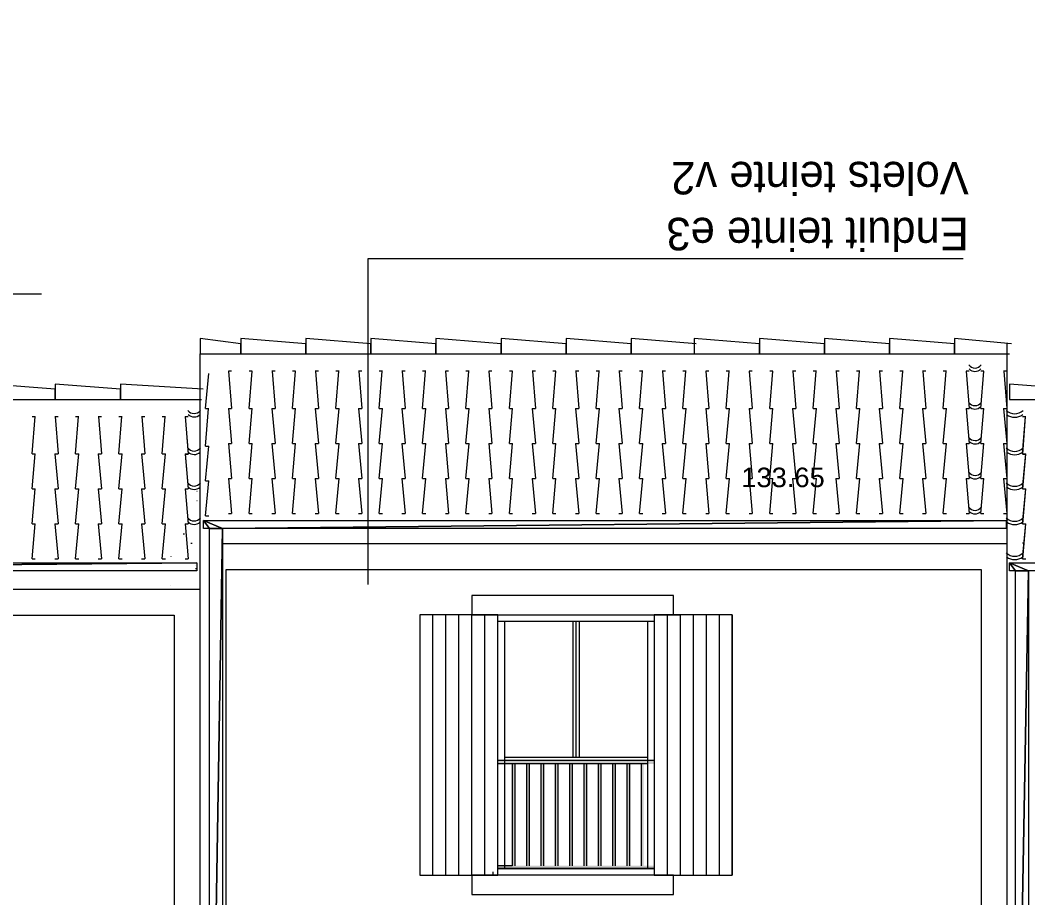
# Model space of a CAD drawing. Header units: metres. Extents: x -12536 to 12621, y -17191 to 9596.
# Drawn here: x -10913.6 to -10526.6, y 4944.9 to 5282.2 of the extents above; entities that cross this region are included whole.
import ezdxf
from ezdxf.enums import TextEntityAlignment as Align

# ---------------------------------------------------------------- set-up
doc = ezdxf.new("R2010")
doc.units = ezdxf.units.M
doc.header["$MEASUREMENT"] = 0
for name, color, linetype in [('Calque commun', 7, 'Continuous'), ('Cotations', 7, 'Continuous'), ('Layer59', 7, 'Continuous'), ('Textes', 7, 'Continuous')]:
    doc.layers.add(name, color=color, linetype=linetype)
doc.styles.add('Arial15', font='arial.ttf', dxfattribs={"height": 0.15})
doc.styles.add('Century Gothic31', font='GOTHIC.TTF', dxfattribs={"height": 0.25})

# ---------------------------------------------------------------- blocks, each defined once
blk = doc.blocks.new('hatch5')
at = {"layer": 'Calque commun', "color": 8, "linetype": 'Continuous', "lineweight": 5}
for p, q in [((-51.9482, 28.1242), (-51.9482, 26.1242)), ((-51.8482, 28.1242), (-51.8482, 26.1242)), ((-51.7482, 28.1242), (-51.7482, 26.1242)), ((-51.6482, 28.1242), (-51.6482, 26.1242)), ((-51.5482, 28.1242), (-51.5482, 26.1242)), ((-51.4482, 28.1242), (-51.4482, 26.1242))]:
    blk.add_line(p, q, dxfattribs=at)
mesh = blk.add_polyface(dxfattribs=at)
corners = [(-52.0482, 28.1242), (-52.0482, 26.1242), (-51.4482, 26.1242), (-51.4482, 28.1242)]
mesh.append_faces([[corners[k] for k in face] for face in [(0, 1, 2, 3)]], dxfattribs={"color": 8})
blk = doc.blocks.new('hatch6')
at = {"layer": 'Calque commun', "color": 8, "linetype": 'Continuous', "lineweight": 5}
for p, q in [((-53.7482, 26.1242), (-53.7482, 28.1242)), ((-53.6482, 26.1242), (-53.6482, 28.1242)), ((-53.5482, 26.1242), (-53.5482, 28.1242)), ((-53.4482, 26.1242), (-53.4482, 28.1242)), ((-53.3482, 26.1242), (-53.3482, 28.1242)), ((-53.2482, 26.1242), (-53.2482, 28.1242))]:
    blk.add_line(p, q, dxfattribs=at)
mesh = blk.add_polyface(dxfattribs=at)
corners = [(-53.2482, 28.1242), (-53.8482, 28.1242), (-53.8482, 26.1242), (-53.2482, 26.1242)]
mesh.append_faces([[corners[k] for k in face] for face in [(0, 1, 2, 3)]], dxfattribs={"color": 8})
blk = doc.blocks.new('@dwg_exp10')
at = {"layer": 'Cotations', "color": 212, "linetype": 'ByBlock', "lineweight": -2, "style": 'Arial15'}
blk.add_text('133.65', height=0.15, dxfattribs=at).set_placement((-51.0578, 29.1058), align=Align.CENTER)
blk = doc.blocks.new('toit facade entr‚e 40')
at = {"layer": 'Calque commun', "color": 7, "linetype": 'Continuous', "lineweight": 5}
for p, q in [((83.5709, -25.8923), (83.5698, -18.1714)), ((77.3709, -25.8922), (77.3695, -18.2492)), ((83.5698, -19.9905), (83.5698, -19.5442))]:
    blk.add_line(p, q, dxfattribs=at)
at = {"layer": 'Layer59', "color": 32, "linetype": 'Continuous', "lineweight": 5}
for p, q in [((77.4125, -18.6695), (77.4375, -18.4007)), ((77.5875, -18.381), (77.6124, -18.381)), ((77.5893, -18.3815), (77.6124, -18.6695)), ((77.7458, -18.381), (77.7707, -18.381)), ((77.7458, -18.6695), (77.7689, -18.3815)), ((77.9208, -18.381), (77.9458, -18.381)), ((77.9227, -18.3815), (77.9458, -18.6695)), ((78.0791, -18.381), (78.1041, -18.381)), ((78.0791, -18.6695), (78.1022, -18.3815)), ((78.2541, -18.381), (78.2792, -18.381)), ((78.2561, -18.3815), (78.2792, -18.6695)), ((78.4125, -18.381), (78.4375, -18.381)), ((78.4125, -18.6695), (78.4355, -18.3815)), ((78.5875, -18.381), (78.6124, -18.381)), ((78.5893, -18.3815), (78.6124, -18.6695)), ((78.7458, -18.381), (78.7707, -18.381)), ((78.7458, -18.6695), (78.7689, -18.3815)), ((78.9208, -18.381), (78.9458, -18.381)), ((78.9227, -18.3815), (78.9458, -18.6695)), ((79.0791, -18.381), (79.1041, -18.381)), ((79.0791, -18.6695), (79.1022, -18.3815)), ((79.2541, -18.381), (79.2792, -18.381)), ((79.2561, -18.3815), (79.2792, -18.6695)), ((79.4125, -18.381), (79.4375, -18.381)), ((79.4125, -18.6695), (79.4355, -18.3815)), ((79.5875, -18.381), (79.6124, -18.381)), ((79.5893, -18.3815), (79.6124, -18.6695)), ((79.7458, -18.381), (79.7707, -18.381)), ((79.7458, -18.6695), (79.7689, -18.3815)), ((79.9208, -18.381), (79.9458, -18.381)), ((79.9227, -18.3815), (79.9458, -18.6695)), ((80.0791, -18.381), (80.1041, -18.381)), ((80.0791, -18.6695), (80.1022, -18.3815)), ((80.2541, -18.381), (80.2792, -18.381)), ((80.2561, -18.3815), (80.2792, -18.6695)), ((80.4125, -18.381), (80.4375, -18.381)), ((80.4125, -18.6695), (80.4355, -18.3815)), ((80.5875, -18.381), (80.6124, -18.381)), ((80.5893, -18.3815), (80.6124, -18.6695)), ((80.7458, -18.381), (80.7707, -18.381)), ((80.7458, -18.6695), (80.7689, -18.3815)), ((80.9208, -18.381), (80.9458, -18.381)), ((80.9227, -18.3815), (80.9458, -18.6695)), ((81.0791, -18.381), (81.1041, -18.381)), ((81.0791, -18.6695), (81.1022, -18.3815)), ((81.2541, -18.381), (81.279, -18.381)), ((81.256, -18.3815), (81.279, -18.6695)), ((81.4125, -18.381), (81.4374, -18.381)), ((81.4125, -18.6695), (81.4355, -18.3815)), ((81.5874, -18.381), (81.6124, -18.381)), ((81.5893, -18.3815), (81.6124, -18.6695)), ((81.7457, -18.381), (81.7707, -18.381)), ((81.7457, -18.6695), (81.7688, -18.3815)), ((81.9208, -18.381), (81.9458, -18.381)), ((81.9227, -18.3815), (81.9458, -18.6695)), ((82.0791, -18.381), (82.1041, -18.381)), ((82.0791, -18.6695), (82.1022, -18.3815)), ((82.2541, -18.381), (82.279, -18.381)), ((82.256, -18.3815), (82.279, -18.6695)), ((82.4125, -18.381), (82.4374, -18.381)), ((82.4125, -18.6695), (82.4355, -18.3815)), ((82.5874, -18.381), (82.6124, -18.381)), ((82.5893, -18.3815), (82.6124, -18.6695)), ((82.7457, -18.381), (82.7707, -18.381)), ((82.7457, -18.6695), (82.7688, -18.3815)), ((82.9208, -18.381), (82.9458, -18.381)), ((82.9227, -18.3815), (82.9458, -18.6695)), ((83.0791, -18.381), (83.1041, -18.381)), ((83.0791, -18.6695), (83.1022, -18.3815)), ((83.2541, -18.381), (83.279, -18.381)), ((83.256, -18.3815), (83.279, -18.6695)), ((83.3669, -18.381), (83.3918, -18.381)), ((83.3669, -18.6695), (83.39, -18.3815)), ((83.367, -18.381), (83.392, -18.381)), ((83.367, -18.6695), (83.39, -18.3815)), ((83.542, -18.381), (83.5669, -18.381)), ((83.5438, -18.3815), (83.5669, -18.6695)), ((76.0792, -18.7305), (76.1041, -18.7305)), ((76.0792, -19.019), (76.1022, -18.731)), ((76.2541, -18.7305), (76.2791, -18.7305)), ((76.2561, -18.731), (76.2791, -19.019)), ((76.4124, -18.7305), (76.4374, -18.7305)), ((76.4124, -19.019), (76.4355, -18.731)), ((76.5875, -18.7305), (76.6125, -18.7305)), ((76.5894, -18.731), (76.6125, -19.019)), ((76.7458, -18.7305), (76.7708, -18.7305)), ((76.7458, -19.019), (76.7689, -18.731)), ((76.9208, -18.7305), (76.9457, -18.7305)), ((76.9227, -18.731), (76.9457, -19.019)), ((77.0792, -18.7305), (77.1041, -18.7305)), ((77.0792, -19.019), (77.1022, -18.731)), ((77.2541, -18.7305), (77.2791, -18.7305)), ((77.2541, -18.731), (77.2792, -18.731)), ((77.2561, -18.731), (77.2791, -19.019)), ((77.2561, -18.7315), (77.2792, -19.0195)), ((77.4125, -18.6695), (77.4375, -18.6695)), ((77.4125, -18.6695), (77.4375, -18.6695)), ((77.4125, -18.9579), (77.4355, -18.67)), ((77.5875, -18.6695), (77.6124, -18.9382)), ((77.5875, -18.6695), (77.6124, -18.6695)), ((77.7458, -18.9382), (77.7707, -18.6695)), ((77.7458, -18.6695), (77.7707, -18.6695)), ((77.9208, -18.6695), (77.9458, -18.9382)), ((77.9208, -18.6695), (77.9458, -18.6695)), ((78.0791, -18.9382), (78.1041, -18.6695)), ((78.0791, -18.6695), (78.1041, -18.6695)), ((78.2541, -18.6695), (78.2792, -18.9382)), ((78.2541, -18.6695), (78.2792, -18.6695)), ((78.4125, -18.9382), (78.4375, -18.6695)), ((78.4125, -18.6695), (78.4375, -18.6695)), ((78.5875, -18.6695), (78.6124, -18.9382)), ((78.5875, -18.6695), (78.6124, -18.6695)), ((78.7458, -18.9382), (78.7707, -18.6695)), ((78.7458, -18.6695), (78.7707, -18.6695)), ((78.9208, -18.6695), (78.9458, -18.9382)), ((78.9208, -18.6695), (78.9458, -18.6695)), ((79.0791, -18.9382), (79.1041, -18.6695)), ((79.0791, -18.6695), (79.1041, -18.6695)), ((79.2541, -18.6695), (79.2792, -18.9382)), ((79.2541, -18.6695), (79.2792, -18.6695)), ((79.4125, -18.9382), (79.4375, -18.6695)), ((79.4125, -18.6695), (79.4375, -18.6695)), ((79.5875, -18.6695), (79.6124, -18.9382)), ((79.5875, -18.6695), (79.6124, -18.6695)), ((79.7458, -18.9382), (79.7707, -18.6695)), ((79.7458, -18.6695), (79.7707, -18.6695)), ((79.9208, -18.6695), (79.9458, -18.9382)), ((79.9208, -18.6695), (79.9458, -18.6695)), ((80.0791, -18.9382), (80.1041, -18.6695)), ((80.0791, -18.6695), (80.1041, -18.6695)), ((80.2541, -18.6695), (80.2792, -18.9382)), ((80.2541, -18.6695), (80.2792, -18.6695)), ((80.4125, -18.9382), (80.4375, -18.6695)), ((80.4125, -18.6695), (80.4375, -18.6695)), ((80.5875, -18.6695), (80.6124, -18.9382)), ((80.5875, -18.6695), (80.6124, -18.6695)), ((80.7458, -18.9382), (80.7707, -18.6695)), ((80.7458, -18.6695), (80.7707, -18.6695)), ((80.9208, -18.6695), (80.9458, -18.9382)), ((80.9208, -18.6695), (80.9458, -18.6695)), ((81.0791, -18.9382), (81.1041, -18.6695)), ((81.0791, -18.6695), (81.1041, -18.6695)), ((81.2541, -18.6695), (81.279, -18.9382)), ((81.2541, -18.6695), (81.279, -18.6695)), ((81.4125, -18.9382), (81.4374, -18.6695)), ((81.4125, -18.6695), (81.4374, -18.6695)), ((81.5874, -18.6695), (81.6124, -18.9382)), ((81.5874, -18.6695), (81.6124, -18.6695)), ((81.7457, -18.9382), (81.7707, -18.6695)), ((81.7457, -18.6695), (81.7707, -18.6695)), ((81.9208, -18.6695), (81.9458, -18.9382)), ((81.9208, -18.6695), (81.9458, -18.6695)), ((82.0791, -18.9382), (82.1041, -18.6695)), ((82.0791, -18.6695), (82.1041, -18.6695)), ((82.2541, -18.6695), (82.279, -18.9382)), ((82.2541, -18.6695), (82.279, -18.6695)), ((82.4125, -18.9382), (82.4374, -18.6695)), ((82.4125, -18.6695), (82.4374, -18.6695)), ((82.5874, -18.6695), (82.6124, -18.9382)), ((82.5874, -18.6695), (82.6124, -18.6695)), ((82.7457, -18.9382), (82.7707, -18.6695)), ((82.7457, -18.6695), (82.7707, -18.6695)), ((82.9208, -18.6695), (82.9458, -18.9382)), ((82.9208, -18.6695), (82.9458, -18.6695)), ((83.0791, -18.9382), (83.1041, -18.6695)), ((83.0791, -18.6695), (83.1041, -18.6695)), ((83.2541, -18.6695), (83.279, -18.9382)), ((83.2541, -18.6695), (83.279, -18.6695)), ((83.3669, -18.9382), (83.3918, -18.6695)), ((83.3669, -18.6695), (83.3918, -18.6695)), ((83.367, -18.9382), (83.392, -18.6695)), ((83.367, -18.6695), (83.392, -18.6695)), ((83.542, -18.6695), (83.5669, -18.9382)), ((83.542, -18.6695), (83.5669, -18.6695)), ((83.6891, -18.7301), (83.7141, -18.7301)), ((83.6891, -19.0186), (83.7122, -18.7306)), ((83.6892, -18.731), (83.7141, -18.731)), ((83.6892, -19.0195), (83.7122, -18.7315)), ((77.4125, -19.2266), (77.4375, -18.9579)), ((77.4125, -18.9579), (77.4375, -18.9579)), ((77.5875, -18.9382), (77.6124, -19.2069)), ((77.5875, -18.9382), (77.6124, -18.9382)), ((77.7458, -19.2069), (77.7707, -18.9382)), ((77.7458, -18.9382), (77.7707, -18.9382)), ((77.9208, -18.9382), (77.9458, -19.2069)), ((77.9208, -18.9382), (77.9458, -18.9382)), ((78.0791, -19.2069), (78.1041, -18.9382)), ((78.0791, -18.9382), (78.1041, -18.9382)), ((78.2541, -18.9382), (78.2792, -19.2069)), ((78.2541, -18.9382), (78.2792, -18.9382)), ((78.4125, -19.2069), (78.4375, -18.9382)), ((78.4125, -18.9382), (78.4375, -18.9382)), ((78.5875, -18.9382), (78.6124, -19.2069)), ((78.5875, -18.9382), (78.6124, -18.9382)), ((78.7458, -19.2069), (78.7707, -18.9382)), ((78.7458, -18.9382), (78.7707, -18.9382)), ((78.9208, -18.9382), (78.9458, -19.2069)), ((78.9208, -18.9382), (78.9458, -18.9382)), ((79.0791, -19.2069), (79.1041, -18.9382)), ((79.0791, -18.9382), (79.1041, -18.9382)), ((79.2541, -18.9382), (79.2792, -19.2069)), ((79.2541, -18.9382), (79.2792, -18.9382)), ((79.4125, -19.2069), (79.4375, -18.9382)), ((79.4125, -18.9382), (79.4375, -18.9382)), ((79.5875, -18.9382), (79.6124, -19.2069)), ((79.5875, -18.9382), (79.6124, -18.9382)), ((79.7458, -19.2069), (79.7707, -18.9382)), ((79.7458, -18.9382), (79.7707, -18.9382)), ((79.9208, -18.9382), (79.9458, -19.2069)), ((79.9208, -18.9382), (79.9458, -18.9382)), ((80.0791, -19.2069), (80.1041, -18.9382)), ((80.0791, -18.9382), (80.1041, -18.9382)), ((80.2541, -18.9382), (80.2792, -19.2069)), ((80.2541, -18.9382), (80.2792, -18.9382)), ((80.4125, -19.2069), (80.4375, -18.9382)), ((80.4125, -18.9382), (80.4375, -18.9382)), ((80.5875, -18.9382), (80.6124, -19.2069)), ((80.5875, -18.9382), (80.6124, -18.9382)), ((80.7458, -19.2069), (80.7707, -18.9382)), ((80.7458, -18.9382), (80.7707, -18.9382)), ((80.9208, -18.9382), (80.9458, -19.2069)), ((80.9208, -18.9382), (80.9458, -18.9382)), ((81.0791, -19.2069), (81.1041, -18.9382)), ((81.0791, -18.9382), (81.1041, -18.9382)), ((81.2541, -18.9382), (81.279, -19.2069)), ((81.2541, -18.9382), (81.279, -18.9382)), ((81.4125, -19.2069), (81.4374, -18.9382)), ((81.4125, -18.9382), (81.4374, -18.9382)), ((81.5874, -18.9382), (81.6124, -19.2069)), ((81.5874, -18.9382), (81.6124, -18.9382)), ((81.7457, -19.2069), (81.7707, -18.9382)), ((81.7457, -18.9382), (81.7707, -18.9382)), ((81.9208, -18.9382), (81.9458, -19.2069)), ((81.9208, -18.9382), (81.9458, -18.9382)), ((82.0791, -19.2069), (82.1041, -18.9382)), ((82.0791, -18.9382), (82.1041, -18.9382)), ((82.2541, -18.9382), (82.279, -19.2069)), ((82.2541, -18.9382), (82.279, -18.9382)), ((82.4125, -19.2069), (82.4374, -18.9382)), ((82.4125, -18.9382), (82.4374, -18.9382)), ((82.5874, -18.9382), (82.6124, -19.2069)), ((82.5874, -18.9382), (82.6124, -18.9382)), ((82.7457, -19.2069), (82.7707, -18.9382)), ((82.7457, -18.9382), (82.7707, -18.9382)), ((82.9208, -18.9382), (82.9458, -19.2069)), ((82.9208, -18.9382), (82.9458, -18.9382)), ((83.0791, -19.2069), (83.1041, -18.9382)), ((83.0791, -18.9382), (83.1041, -18.9382)), ((83.2541, -18.9382), (83.279, -19.2069)), ((83.2541, -18.9382), (83.279, -18.9382)), ((83.3669, -19.2069), (83.3918, -18.9382)), ((83.3669, -18.9382), (83.3918, -18.9382)), ((83.367, -19.2069), (83.392, -18.9382)), ((83.367, -18.9382), (83.392, -18.9382)), ((83.542, -18.9382), (83.5669, -19.2069)), ((83.542, -18.9382), (83.5669, -18.9382)), ((76.0792, -19.2877), (76.1041, -19.019)), ((76.0792, -19.019), (76.1041, -19.019)), ((76.2541, -19.019), (76.2791, -19.2877)), ((76.2541, -19.019), (76.2791, -19.019)), ((76.4124, -19.2877), (76.4374, -19.019)), ((76.4124, -19.019), (76.4374, -19.019)), ((76.5875, -19.019), (76.6125, -19.2877)), ((76.5875, -19.019), (76.6125, -19.019)), ((76.7458, -19.2877), (76.7708, -19.019)), ((76.7458, -19.019), (76.7708, -19.019)), ((76.9208, -19.019), (76.9457, -19.2877)), ((76.9208, -19.019), (76.9457, -19.019)), ((77.0792, -19.2877), (77.1041, -19.019)), ((77.0792, -19.019), (77.1041, -19.019)), ((77.2541, -19.019), (77.2791, -19.2877)), ((77.2541, -19.019), (77.2791, -19.019)), ((77.2541, -19.0195), (77.2792, -19.2882)), ((77.2541, -19.0195), (77.2792, -19.0195)), ((83.6891, -19.2873), (83.7141, -19.0186)), ((83.6891, -19.0186), (83.7141, -19.0186)), ((83.6892, -19.2882), (83.7141, -19.0195)), ((83.6892, -19.0195), (83.7141, -19.0195)), ((77.4125, -19.4953), (77.4375, -19.2266)), ((77.4125, -19.2266), (77.4375, -19.2266)), ((77.5875, -19.2069), (77.6124, -19.4756)), ((77.5875, -19.2069), (77.6124, -19.2069)), ((77.7458, -19.4756), (77.7707, -19.2069)), ((77.7458, -19.2069), (77.7707, -19.2069)), ((77.9208, -19.2069), (77.9458, -19.4756)), ((77.9208, -19.2069), (77.9458, -19.2069)), ((78.0791, -19.4756), (78.1041, -19.2069)), ((78.0791, -19.2069), (78.1041, -19.2069)), ((78.2541, -19.2069), (78.2792, -19.4756)), ((78.2541, -19.2069), (78.2792, -19.2069)), ((78.4125, -19.4756), (78.4375, -19.2069)), ((78.4125, -19.2069), (78.4375, -19.2069)), ((78.5875, -19.2069), (78.6124, -19.4756)), ((78.5875, -19.2069), (78.6124, -19.2069)), ((78.7458, -19.4756), (78.7707, -19.2069)), ((78.7458, -19.2069), (78.7707, -19.2069)), ((78.9208, -19.2069), (78.9458, -19.4756)), ((78.9208, -19.2069), (78.9458, -19.2069)), ((79.0791, -19.4756), (79.1041, -19.2069)), ((79.0791, -19.2069), (79.1041, -19.2069)), ((79.2541, -19.2069), (79.2792, -19.4756)), ((79.2541, -19.2069), (79.2792, -19.2069)), ((79.4125, -19.4756), (79.4375, -19.2069)), ((79.4125, -19.2069), (79.4375, -19.2069)), ((79.5875, -19.2069), (79.6124, -19.4756)), ((79.5875, -19.2069), (79.6124, -19.2069)), ((79.7458, -19.4756), (79.7707, -19.2069)), ((79.7458, -19.2069), (79.7707, -19.2069)), ((79.9208, -19.2069), (79.9458, -19.4756)), ((79.9208, -19.2069), (79.9458, -19.2069)), ((80.0791, -19.4756), (80.1041, -19.2069)), ((80.0791, -19.2069), (80.1041, -19.2069)), ((80.2541, -19.2069), (80.2792, -19.4756)), ((80.2541, -19.2069), (80.2792, -19.2069)), ((80.4125, -19.4756), (80.4375, -19.2069)), ((80.4125, -19.2069), (80.4375, -19.2069)), ((80.5875, -19.2069), (80.6124, -19.4756)), ((80.5875, -19.2069), (80.6124, -19.2069)), ((80.7458, -19.4756), (80.7707, -19.2069)), ((80.7458, -19.2069), (80.7707, -19.2069)), ((80.9208, -19.2069), (80.9458, -19.4756)), ((80.9208, -19.2069), (80.9458, -19.2069)), ((81.0791, -19.4756), (81.1041, -19.2069)), ((81.0791, -19.2069), (81.1041, -19.2069)), ((81.2541, -19.2069), (81.279, -19.4756)), ((81.2541, -19.2069), (81.279, -19.2069)), ((81.4125, -19.4756), (81.4374, -19.2069)), ((81.4125, -19.2069), (81.4374, -19.2069)), ((81.5874, -19.2069), (81.6124, -19.4756)), ((81.5874, -19.2069), (81.6124, -19.2069)), ((81.7457, -19.4756), (81.7707, -19.2069)), ((81.7457, -19.2069), (81.7707, -19.2069)), ((81.9208, -19.2069), (81.9458, -19.4756)), ((81.9208, -19.2069), (81.9458, -19.2069)), ((82.0791, -19.4756), (82.1041, -19.2069)), ((82.0791, -19.2069), (82.1041, -19.2069)), ((82.2541, -19.2069), (82.279, -19.4756)), ((82.2541, -19.2069), (82.279, -19.2069)), ((82.4125, -19.4756), (82.4374, -19.2069)), ((82.4125, -19.2069), (82.4374, -19.2069)), ((82.5874, -19.2069), (82.6124, -19.4756)), ((82.5874, -19.2069), (82.6124, -19.2069)), ((82.7457, -19.4756), (82.7707, -19.2069)), ((82.7457, -19.2069), (82.7707, -19.2069)), ((82.9208, -19.2069), (82.9458, -19.4756)), ((82.9208, -19.2069), (82.9458, -19.2069)), ((83.0791, -19.4756), (83.1041, -19.2069)), ((83.0791, -19.2069), (83.1041, -19.2069)), ((83.2541, -19.2069), (83.279, -19.4756)), ((83.2541, -19.2069), (83.279, -19.2069)), ((83.3669, -19.4756), (83.3918, -19.2069)), ((83.3669, -19.2069), (83.3918, -19.2069)), ((83.367, -19.4756), (83.392, -19.2069)), ((83.367, -19.2069), (83.392, -19.2069)), ((83.542, -19.2069), (83.5669, -19.4756)), ((83.542, -19.2069), (83.5669, -19.2069)), ((76.0792, -19.5564), (76.1041, -19.2877)), ((76.0792, -19.2877), (76.1041, -19.2877)), ((76.2541, -19.2877), (76.2791, -19.5564)), ((76.2541, -19.2877), (76.2791, -19.2877)), ((76.4124, -19.5564), (76.4374, -19.2877)), ((76.4124, -19.2877), (76.4374, -19.2877)), ((76.5875, -19.2877), (76.6125, -19.5564)), ((76.5875, -19.2877), (76.6125, -19.2877)), ((76.7458, -19.5564), (76.7708, -19.2877)), ((76.7458, -19.2877), (76.7708, -19.2877)), ((76.9208, -19.2877), (76.9457, -19.5564)), ((76.9208, -19.2877), (76.9457, -19.2877)), ((77.0792, -19.5564), (77.1041, -19.2877)), ((77.0792, -19.2877), (77.1041, -19.2877)), ((77.2541, -19.2877), (77.2791, -19.5564)), ((77.2541, -19.2877), (77.2791, -19.2877)), ((77.2541, -19.2882), (77.2792, -19.5569)), ((77.2541, -19.2882), (77.2792, -19.2882)), ((83.6891, -19.556), (83.7141, -19.2873)), ((83.6891, -19.2873), (83.7141, -19.2873)), ((83.6892, -19.5569), (83.7141, -19.2882)), ((83.6892, -19.2882), (83.7141, -19.2882)), ((77.4125, -19.4953), (77.4375, -19.4953)), ((77.5875, -19.4756), (77.6124, -19.4756)), ((77.7458, -19.4756), (77.7707, -19.4756)), ((77.9208, -19.4756), (77.9458, -19.4756)), ((78.0791, -19.4756), (78.1041, -19.4756)), ((78.2541, -19.4756), (78.2792, -19.4756)), ((78.4125, -19.4756), (78.4375, -19.4756)), ((78.5875, -19.4756), (78.6124, -19.4756)), ((78.7458, -19.4756), (78.7707, -19.4756)), ((78.9208, -19.4756), (78.9458, -19.4756)), ((79.0791, -19.4756), (79.1041, -19.4756)), ((79.2541, -19.4756), (79.2792, -19.4756)), ((79.4125, -19.4756), (79.4375, -19.4756)), ((79.5875, -19.4756), (79.6124, -19.4756)), ((79.7458, -19.4756), (79.7707, -19.4756)), ((79.9208, -19.4756), (79.9458, -19.4756)), ((80.0791, -19.4756), (80.1041, -19.4756)), ((80.2541, -19.4756), (80.2792, -19.4756)), ((80.4125, -19.4756), (80.4375, -19.4756)), ((80.5875, -19.4756), (80.6124, -19.4756)), ((80.7458, -19.4756), (80.7707, -19.4756)), ((80.9208, -19.4756), (80.9458, -19.4756)), ((81.0791, -19.4756), (81.1041, -19.4756)), ((81.2541, -19.4756), (81.279, -19.4756)), ((81.4125, -19.4756), (81.4374, -19.4756)), ((81.5874, -19.4756), (81.6124, -19.4756)), ((81.7457, -19.4756), (81.7707, -19.4756)), ((81.9208, -19.4756), (81.9458, -19.4756)), ((82.0791, -19.4756), (82.1041, -19.4756)), ((82.2541, -19.4756), (82.279, -19.4756)), ((82.4125, -19.4756), (82.4374, -19.4756)), ((82.5874, -19.4756), (82.6124, -19.4756)), ((82.7457, -19.4756), (82.7707, -19.4756)), ((82.9208, -19.4756), (82.9458, -19.4756)), ((83.0791, -19.4756), (83.1041, -19.4756)), ((83.2541, -19.4756), (83.279, -19.4756)), ((83.3669, -19.4756), (83.3918, -19.4756)), ((83.367, -19.4756), (83.392, -19.4756)), ((83.542, -19.4756), (83.5669, -19.4756)), ((76.0792, -19.8251), (76.1041, -19.5564)), ((76.0792, -19.5564), (76.1041, -19.5564)), ((76.2541, -19.5564), (76.2791, -19.8251)), ((76.2541, -19.5564), (76.2791, -19.5564)), ((76.4124, -19.8251), (76.4374, -19.5564)), ((76.4124, -19.5564), (76.4374, -19.5564)), ((76.5875, -19.5564), (76.6125, -19.8251)), ((76.5875, -19.5564), (76.6125, -19.5564)), ((76.7458, -19.8251), (76.7708, -19.5564)), ((76.7458, -19.5564), (76.7708, -19.5564)), ((76.9208, -19.5564), (76.9457, -19.8251)), ((76.9208, -19.5564), (76.9457, -19.5564)), ((77.0792, -19.8251), (77.1041, -19.5564)), ((77.0792, -19.5564), (77.1041, -19.5564)), ((77.2541, -19.5564), (77.2791, -19.8251)), ((77.2541, -19.5564), (77.2791, -19.5564)), ((77.2541, -19.5569), (77.2792, -19.8256)), ((77.2541, -19.5569), (77.2792, -19.5569)), ((83.6891, -19.8247), (83.7141, -19.556)), ((83.6891, -19.556), (83.7141, -19.556)), ((83.6892, -19.8256), (83.7141, -19.5569)), ((83.6892, -19.5569), (83.7141, -19.5569)), ((77.2507, -19.6358), (77.2407, -19.6358)), ((77.3093, -19.7059), (77.2993, -19.7059)), ((77.5411, -19.7077), (77.5708, -19.7077)), ((77.7708, -19.7077), (77.8005, -19.7077)), ((78.0005, -19.7077), (78.0303, -19.7077)), ((78.2303, -19.7077), (78.26, -19.7077)), ((78.46, -19.7077), (78.4897, -19.7077)), ((78.6897, -19.7077), (78.7195, -19.7077)), ((78.9194, -19.7077), (78.9492, -19.7077)), ((79.1492, -19.7077), (79.1789, -19.7077)), ((79.3789, -19.7077), (79.4086, -19.7077)), ((79.6086, -19.7077), (79.6384, -19.7077)), ((79.8384, -19.7077), (79.8681, -19.7077)), ((80.0681, -19.7077), (80.0978, -19.7077)), ((80.2978, -19.7077), (80.3276, -19.7077)), ((80.5275, -19.7077), (80.5573, -19.7077)), ((80.7573, -19.7077), (80.787, -19.7077)), ((80.987, -19.7077), (81.0167, -19.7077)), ((81.2167, -19.7077), (81.2465, -19.7077)), ((81.4465, -19.7077), (81.4762, -19.7077)), ((81.6762, -19.7077), (81.7059, -19.7077)), ((81.9059, -19.7077), (81.9357, -19.7077)), ((82.1357, -19.7077), (82.1654, -19.7077)), ((82.3654, -19.7077), (82.3951, -19.7077)), ((82.5951, -19.7077), (82.6248, -19.7077)), ((82.8248, -19.7077), (82.8546, -19.7077)), ((83.0546, -19.7077), (83.0843, -19.7077)), ((83.2843, -19.7077), (83.314, -19.7077)), ((83.514, -19.7077), (83.5438, -19.7077)), ((83.6972, -19.7055), (83.6872, -19.7055)), ((76.0792, -19.8251), (76.1041, -19.8251)), ((76.2541, -19.8251), (76.2791, -19.8251)), ((76.4124, -19.8251), (76.4374, -19.8251)), ((76.5875, -19.8251), (76.6125, -19.8251)), ((76.7458, -19.8251), (76.7708, -19.8251)), ((76.9208, -19.8251), (76.9457, -19.8251)), ((77.0792, -19.8251), (77.1041, -19.8251)), ((77.2541, -19.8251), (77.2791, -19.8251)), ((77.2541, -19.8256), (77.2792, -19.8256)), ((83.6891, -19.8252), (83.7142, -19.8252)), ((83.6892, -19.8256), (83.7141, -19.8256)), ((76.1627, -20.0577), (76.1924, -20.0577)), ((76.3924, -20.0577), (76.4222, -20.0577)), ((76.6222, -20.0577), (76.6519, -20.0577)), ((76.8519, -20.0577), (76.8816, -20.0577)), ((77.0816, -20.0577), (77.1114, -20.0577)), ((77.3113, -20.0577), (77.3411, -20.0577))]:
    blk.add_line(p, q, dxfattribs=at)
for points in [[(77.6821, -18.1715, 0), (77.3695, -18.1314, 0), (77.3695, -18.2492, 0), (77.6821, -18.2492, 0), (77.6821, -18.1715, 0)], [(78.1821, -18.1715, 0), (77.6821, -18.1315, 0), (77.6821, -18.2492, 0), (78.1821, -18.2492, 0), (78.1821, -18.1715, 0)], [(78.6821, -18.1715, 0), (78.1821, -18.1315, 0), (78.1821, -18.2492, 0), (78.6821, -18.2492, 0), (78.6821, -18.1715, 0)], [(79.1821, -18.1715, 0), (78.6821, -18.1315, 0), (78.6821, -18.2492, 0), (79.1821, -18.2492, 0), (79.1821, -18.1715, 0)], [(79.6821, -18.1715, 0), (79.1821, -18.1315, 0), (79.1821, -18.2492, 0), (79.6821, -18.2492, 0), (79.6821, -18.1715, 0)], [(80.1821, -18.1715, 0), (79.6821, -18.1315, 0), (79.6821, -18.2492, 0), (80.1821, -18.2492, 0), (80.1821, -18.1715, 0)], [(80.6821, -18.1715, 0), (80.1821, -18.1315, 0), (80.1821, -18.2492, 0), (80.6821, -18.2492, 0), (80.6821, -18.1715, 0)], [(81.1809, -18.1714, 0), (80.6821, -18.1315, 0), (80.6821, -18.2492, 0), (81.1666, -18.2492, 0)], [(81.6666, -18.1715, 0), (81.1666, -18.1315, 0), (81.1666, -18.2492, 0), (81.6666, -18.2492, 0), (81.6666, -18.1715, 0)], [(82.1666, -18.1715, 0), (81.6666, -18.1315, 0), (81.6666, -18.2492, 0), (82.1666, -18.2492, 0), (82.1666, -18.1715, 0)], [(82.6666, -18.1715, 0), (82.1666, -18.1315, 0), (82.1666, -18.2492, 0), (82.6666, -18.2492, 0), (82.6666, -18.1715, 0)], [(83.1666, -18.1715, 0), (82.6666, -18.1315, 0), (82.6666, -18.2492, 0), (83.1666, -18.2492, 0), (83.1666, -18.1715, 0)], [(83.6027, -18.1714, 0), (83.1666, -18.1315, 0), (83.1666, -18.2492, 0), (83.5884, -18.2493, 0)], [(76.2578, -18.5215, 0), (75.7578, -18.4814, 0), (75.7578, -18.5992, 0), (76.2578, -18.5992, 0), (76.2578, -18.5215, 0)], [(76.7578, -18.5215, 0), (76.2578, -18.4814, 0), (76.2578, -18.5992, 0), (76.7578, -18.5992, 0), (76.7578, -18.5215, 0)], [(77.3939, -18.5214, 0), (76.7578, -18.4814, 0), (76.7578, -18.5992, 0), (77.3796, -18.5992, 0)], [(84.0909, -18.5215, 0), (83.5884, -18.4815, 0), (83.5884, -18.5993, 0), (84.0909, -18.5993, 0), (84.0909, -18.5215, 0)]]:
    blk.add_polyline3d(points, dxfattribs=at)
for centre, radius, start, end in [((83.3233, -18.3007), 0.058, 215.07356, 324.49216), ((83.3232, -18.3229), 0.0622, 223.3643, 316.19739), ((83.3233, -18.5892), 0.058, 215.07262, 324.49237), ((83.3232, -18.6114), 0.0622, 223.36317, 316.19766), ((77.3241, -18.6478), 0.0604, 216.84927, 322.72421), ((77.324, -18.6692), 0.0653, 225.20431, 314.36577), ((83.6284, -18.6177), 0.0927, 225.7106, 313.97078), ((83.6283, -18.6331), 0.1034, 232.87654, 306.80665), ((83.3233, -18.8579), 0.058, 215.07176, 324.493), ((83.3232, -18.8801), 0.0622, 223.36477, 316.19726), ((77.3241, -18.9363), 0.0604, 216.84809, 322.7248), ((77.324, -18.9577), 0.0653, 225.20315, 314.36613), ((83.6284, -18.9062), 0.0927, 225.71061, 313.96903), ((83.6283, -18.9216), 0.1034, 232.8762, 306.80561), ((83.3233, -19.1266), 0.058, 215.0748, 324.49209), ((83.3232, -19.1488), 0.0622, 223.36245, 316.19783), ((77.3241, -19.205), 0.0604, 216.84775, 322.72466), ((77.324, -19.2264), 0.0653, 225.20009, 314.36674), ((83.6284, -19.1749), 0.0927, 225.71031, 313.97025), ((83.6283, -19.1903), 0.1034, 232.87794, 306.80399), ((83.3233, -19.3954), 0.058, 215.07544, 324.49165), ((83.3232, -19.4175), 0.0622, 223.36291, 316.19766), ((77.3241, -19.4738), 0.0604, 216.85048, 322.72414), ((77.324, -19.4952), 0.0653, 225.20248, 314.36626), ((83.6284, -19.4436), 0.0927, 225.7151, 313.96697), ((83.6283, -19.459), 0.1034, 232.87318, 306.80881), ((83.6284, -19.7123), 0.0927, 225.71087, 313.96992), ((83.6283, -19.7277), 0.1034, 232.87718, 306.80503)]:
    blk.add_arc(centre, radius, start, end, dxfattribs=at)

msp = doc.modelspace()

# ---------------------------------------------------------------- linework, layer by layer
at = {"layer": 'Calque commun', "color": 7, "linetype": 'Continuous', "lineweight": 5}
for p, q in [((-10845.826, 5101.234), (-10845.589, 5101.234)), ((-10845.589, 5097.458), (-10845.826, 5097.458)), ((-10855.81, 5076.229), (-10855.81, 5076.146)), ((-10846.244, 5071.453), (-10845.639, 5071.453)), ((-10740.128, 5053.672), (-10730.128, 5053.672)), ((-10730.128, 5053.672), (-10670.128, 5053.672)), ((-10730.128, 4953.672), (-10730.128, 5053.672)), ((-10670.128, 5053.672), (-10670.128, 4954.922)), ((-10670.128, 5053.672), (-10660.128, 5053.672)), ((-10672.628, 5051.173), (-10730.128, 5051.173)), ((-10727.628, 5051.173), (-10727.627, 4998.871)), ((-10701.378, 5051.173), (-10701.378, 4998.871)), ((-10700.128, 5051.173), (-10700.127, 4998.871)), ((-10698.878, 5051.173), (-10698.878, 4998.871)), ((-10672.628, 5051.173), (-10672.628, 4956.172)), ((-10670.128, 5051.173), (-10672.628, 5051.173)), ((-10730.128, 4997.872), (-10680.128, 4997.872)), ((-10701.378, 4998.871), (-10727.627, 4998.871)), ((-10727.627, 4998.871), (-10727.627, 4996.372)), ((-10719.128, 4997.872), (-10670.128, 4997.872)), ((-10700.127, 4998.871), (-10701.378, 4998.871)), ((-10672.628, 4998.871), (-10700.127, 4998.871)), ((-10724.628, 4996.372), (-10730.128, 4996.372)), ((-10727.627, 4996.372), (-10727.628, 4956.172)), ((-10672.628, 4996.372), (-10727.627, 4996.372)), ((-10727.627, 4996.372), (-10727.627, 4996.372)), ((-10727.627, 4996.372), (-10727.627, 4996.372)), ((-10724.628, 4996.372), (-10724.628, 4957.245)), ((-10723.628, 4996.372), (-10723.628, 4957.245)), ((-10719.128, 4996.372), (-10719.128, 4957.245)), ((-10718.128, 4996.372), (-10718.128, 4957.245)), ((-10713.628, 4996.372), (-10713.628, 4957.245)), ((-10713.628, 4996.372), (-10713.628, 4957.245)), ((-10712.628, 4996.372), (-10712.628, 4957.245)), ((-10712.628, 4996.372), (-10712.628, 4957.245)), ((-10708.128, 4996.372), (-10708.128, 4957.245)), ((-10708.128, 4996.372), (-10708.128, 4957.245)), ((-10707.128, 4996.372), (-10707.128, 4957.245)), ((-10707.128, 4996.372), (-10707.128, 4957.245)), ((-10702.628, 4996.372), (-10702.628, 4957.245)), ((-10702.628, 4996.372), (-10702.628, 4957.245)), ((-10701.628, 4996.372), (-10701.628, 4957.245)), ((-10701.628, 4996.372), (-10701.628, 4957.245)), ((-10697.128, 4996.372), (-10697.128, 4957.245)), ((-10697.128, 4996.372), (-10697.128, 4957.245)), ((-10696.128, 4996.372), (-10696.128, 4957.245)), ((-10696.128, 4996.372), (-10696.128, 4957.245)), ((-10691.628, 4996.372), (-10691.628, 4957.245)), ((-10691.628, 4996.372), (-10691.628, 4957.245)), ((-10690.628, 4996.372), (-10690.628, 4957.245)), ((-10690.628, 4996.372), (-10690.628, 4957.245)), ((-10686.128, 4996.372), (-10686.128, 4957.245)), ((-10686.128, 4996.372), (-10686.128, 4957.245)), ((-10685.128, 4996.372), (-10685.128, 4957.245)), ((-10680.628, 4996.372), (-10680.628, 4957.245)), ((-10679.629, 4996.372), (-10679.629, 4957.245)), ((-10675.128, 4996.372), (-10675.128, 4957.245)), ((-10732.102, 4954.922), (-10732.102, 4953.672)), ((-10724.628, 4957.245), (-10730.128, 4957.245)), ((-10730.128, 4956.172), (-10672.628, 4956.172)), ((-10727.628, 4956.172), (-10730.128, 4956.172)), ((-10670.128, 4956.172), (-10727.628, 4956.172)), ((-10672.628, 4956.172), (-10670.128, 4956.172)), ((-10670.128, 4954.922), (-10670.128, 4953.672))]:
    msp.add_line(p, q, dxfattribs=at)
at = {"layer": 'Calque commun', "color": 5, "linetype": 'Continuous', "lineweight": 5}
for p, q in [((-10834.475, 5081.071), (-10534.515, 5081.116)), ((-11168.772, 5063.571), (-10844.523, 5063.571))]:
    msp.add_line(p, q, dxfattribs=at)
at = {"layer": 'Calque commun', "color": 7, "linetype": 'Continuous', "lineweight": -2}
msp.add_line((-10846.16, 5072.456), (-10846.161, 5072.456), dxfattribs=at)
at = {"layer": 'Calque commun', "color": 23, "linetype": 'Continuous', "lineweight": -2}
msp.add_line((-10855.906, 5064.791), (-10855.906, 5064.791), dxfattribs=at)
at = {"layer": 'Calque commun', "color": 5, "linetype": 'Continuous', "lineweight": 20}
for points in [[(-10551.449, 5190.482, 0), (-10780.031, 5190.482, 0), (-10780.031, 5065.32, 0)], [(-10905.454, 5176.961, 0), (-11134.036, 5176.961, 0), (-11134.036, 5055.273, 0)]]:
    msp.add_polyline3d(points, dxfattribs=at)
at = {"layer": 'Calque commun', "color": 5, "linetype": 'Continuous', "lineweight": 5}
for points in [[(-10834.476, 4805.071, 0), (-10834.476, 5071.071, 0), (-10544.514, 5071.114, 0), (-10544.474, 4803.918, 0)], [(-11164.476, 4788.582, 0), (-11164.476, 5053.571, 0), (-10854.521, 5053.571, 0), (-10854.521, 4804.77, 0)]]:
    msp.add_polyline3d(points, dxfattribs=at)
at = {"layer": 'Calque commun', "color": 18, "linetype": 'Continuous', "lineweight": 5, "true_color": 0x000000}
for points in [[(-10730.128, 4997.872), (-10680.128, 4997.872), (-10730.128, 4996.372), (-10680.128, 4996.372)], [(-10719.128, 4997.872), (-10670.128, 4997.872), (-10719.128, 4996.372), (-10670.128, 4996.372)], [(-10723.628, 4996.372), (-10724.628, 4996.372), (-10723.628, 4957.245), (-10724.628, 4957.245)], [(-10718.128, 4996.372), (-10719.128, 4996.372), (-10718.128, 4957.245), (-10719.128, 4957.245)], [(-10712.628, 4996.372), (-10713.628, 4996.372), (-10712.628, 4957.245), (-10713.628, 4957.245)], [(-10712.628, 4996.372), (-10713.628, 4996.372), (-10712.628, 4957.245), (-10713.628, 4957.245)], [(-10707.128, 4996.372), (-10708.128, 4996.372), (-10707.128, 4957.245), (-10708.128, 4957.245)], [(-10707.128, 4996.372), (-10708.128, 4996.372), (-10707.128, 4957.245), (-10708.128, 4957.245)], [(-10701.628, 4996.372), (-10702.628, 4996.372), (-10701.628, 4957.245), (-10702.628, 4957.245)], [(-10701.628, 4996.372), (-10702.628, 4996.372), (-10701.628, 4957.245), (-10702.628, 4957.245)], [(-10696.128, 4996.372), (-10697.128, 4996.372), (-10696.128, 4957.245), (-10697.128, 4957.245)], [(-10696.128, 4996.372), (-10697.128, 4996.372), (-10696.128, 4957.245), (-10697.128, 4957.245)], [(-10690.628, 4996.372), (-10691.628, 4996.372), (-10690.628, 4957.245), (-10691.628, 4957.245)], [(-10690.628, 4996.372), (-10691.628, 4996.372), (-10690.628, 4957.245), (-10691.628, 4957.245)], [(-10685.128, 4996.372), (-10686.128, 4996.372), (-10685.128, 4957.245), (-10686.128, 4957.245)], [(-10685.128, 4996.372), (-10686.128, 4996.372), (-10685.128, 4957.245), (-10686.128, 4957.245)], [(-10679.629, 4996.372), (-10680.628, 4996.372), (-10679.629, 4957.245), (-10680.628, 4957.245)], [(-10674.129, 4996.372), (-10675.128, 4996.372), (-10674.129, 4957.245), (-10675.128, 4957.245)], [(-10730.128, 4957.245), (-10680.128, 4957.245), (-10730.128, 4955.745), (-10680.128, 4955.745)], [(-10719.128, 4957.245), (-10670.128, 4957.245), (-10719.128, 4955.745), (-10670.128, 4955.745)]]:
    msp.add_trace(points, dxfattribs=at)

# ---------------------------------------------------------------- block references
at = {"layer": 'Calque commun', "color": 0, "linetype": 'ByBlock', "lineweight": -2, "xscale": 50, "yscale": 50, "zscale": 50}
for name, p in [('toit facade entr‚e 40', (-14713.015, 6066.458)), ('hatch6', (-8067.719, 3647.461)), ('hatch5', (-8067.719, 3647.461))]:
    msp.add_blockref(name, p, dxfattribs=at)
at = {"layer": 'Cotations', "color": 0, "linetype": 'ByBlock', "lineweight": -2, "xscale": 50, "yscale": 50, "zscale": 50}
msp.add_blockref('@dwg_exp10', (-8067.719, 3647.461), dxfattribs=at)

# ---------------------------------------------------------------- texts
at = {"layer": 'Textes', "color": 5, "linetype": 'ByBlock', "lineweight": -2, "insert": (-10549.252, 5227.939), "char_height": 12.5, "attachment_point": 7, "rotation": 180, "line_spacing_factor": 1.032, "style": 'Century Gothic31'}
msp.add_mtext('Enduit teinte e3\\PVolets teinte v2', dxfattribs=at)

# ---------------------------------------------------------------- meshes
at = {"layer": 'Calque commun', "color": 7, "linetype": 'Continuous', "lineweight": 5}
mesh = msp.add_polyface(dxfattribs=at)
corners = [(-6339.111, 8148.796), (-12339.111, 8148.796), (-12339.111, 3948.796), (-6339.111, 3948.796)]
mesh.append_faces([[corners[k] for k in face] for face in [(0, 1, 2, 3)]], dxfattribs={"color": 7})
at = {"layer": 'Calque commun', "color": 8, "linetype": 'Continuous', "lineweight": 5}
mesh = msp.add_polyface(dxfattribs=at)
corners = [(-10534.927, 5089.929), (-10534.927, 5086.867), (-10835.895, 5086.867), (-10835.895, 4783.083), (-10840.895, 4783.083), (-10843.185, 5089.929), (-10840.895, 5086.867), (-10843.185, 5086.867)]
mesh.append_faces([[corners[k] for k in face] for face in [(5, 6, 7)]], dxfattribs={"vtx0": -1, "color": 8})
mesh.append_faces([[corners[k] for k in face] for face in [(5, 2, 6)]], dxfattribs={"vtx0": -1, "vtx1": -1, "vtx2": -1, "color": 8})
mesh.append_faces([[corners[k] for k in face] for face in [(5, 0, 2), (4, 6, 2)]], dxfattribs={"vtx1": -1, "vtx2": -1, "color": 8})
mesh.append_faces([[corners[k] for k in face] for face in [(0, 1, 2), (2, 3, 4)]], dxfattribs={"vtx2": -1, "color": 8})
mesh = msp.add_polyface(dxfattribs=at)
corners = [(-11173.772, 4783.603), (-11173.772, 5070.61), (-11168.772, 5070.61), (-11176.062, 5070.61), (-11176.062, 5073.672), (-11168.772, 4783.603), (-10845.792, 5070.608), (-10845.792, 5073.67)]
mesh.append_faces([[corners[k] for k in face] for face in [(1, 4, 2)]], dxfattribs={"vtx0": -1, "vtx1": -1, "vtx2": -1, "color": 8})
mesh.append_faces([[corners[k] for k in face] for face in [(2, 4, 7)]], dxfattribs={"vtx0": -1, "vtx2": -1, "color": 8})
mesh.append_faces([[corners[k] for k in face] for face in [(6, 2, 7)]], dxfattribs={"vtx1": -1, "color": 8})
mesh.append_faces([[corners[k] for k in face] for face in [(0, 1, 2)]], dxfattribs={"vtx1": -1, "vtx2": -1, "color": 8})
mesh.append_faces([[corners[k] for k in face] for face in [(1, 3, 4), (2, 5, 0)]], dxfattribs={"vtx2": -1, "color": 8})
mesh = msp.add_polyface(dxfattribs=at)
corners = [(-10526.285, 5070.608), (-10526.285, 4795.599), (-10531.285, 4795.599), (-10533.575, 5073.67), (-10531.285, 5070.608), (-10533.575, 5070.608), (-10204.834, 5073.669), (-10204.834, 5070.607)]
mesh.append_faces([[corners[k] for k in face] for face in [(3, 4, 5)]], dxfattribs={"vtx0": -1, "color": 8})
mesh.append_faces([[corners[k] for k in face] for face in [(6, 0, 3)]], dxfattribs={"vtx0": -1, "vtx1": -1, "color": 8})
mesh.append_faces([[corners[k] for k in face] for face in [(3, 0, 4)]], dxfattribs={"vtx0": -1, "vtx1": -1, "vtx2": -1, "color": 8})
mesh.append_faces([[corners[k] for k in face] for face in [(0, 2, 4)]], dxfattribs={"vtx0": -1, "vtx2": -1, "color": 8})
mesh.append_faces([[corners[k] for k in face] for face in [(0, 1, 2), (6, 7, 0)]], dxfattribs={"vtx2": -1, "color": 8})
at = {"layer": 'Cotations', "color": 5, "linetype": 'Continuous', "lineweight": 5}
mesh = msp.add_polyface(dxfattribs=at)
corners = [(-10662.628, 5061.173), (-10740.128, 5061.173), (-10740.128, 5053.672), (-10662.628, 5053.672)]
mesh.append_faces([[corners[k] for k in face] for face in [(0, 1, 2, 3)]], dxfattribs={"color": 5})
mesh = msp.add_polyface(dxfattribs=at)
corners = [(-10662.628, 4953.672), (-10740.128, 4953.672), (-10740.128, 4946.172), (-10662.628, 4946.172)]
mesh.append_faces([[corners[k] for k in face] for face in [(0, 1, 2, 3)]], dxfattribs={"color": 5})

doc.saveas('drawing.dxf')
